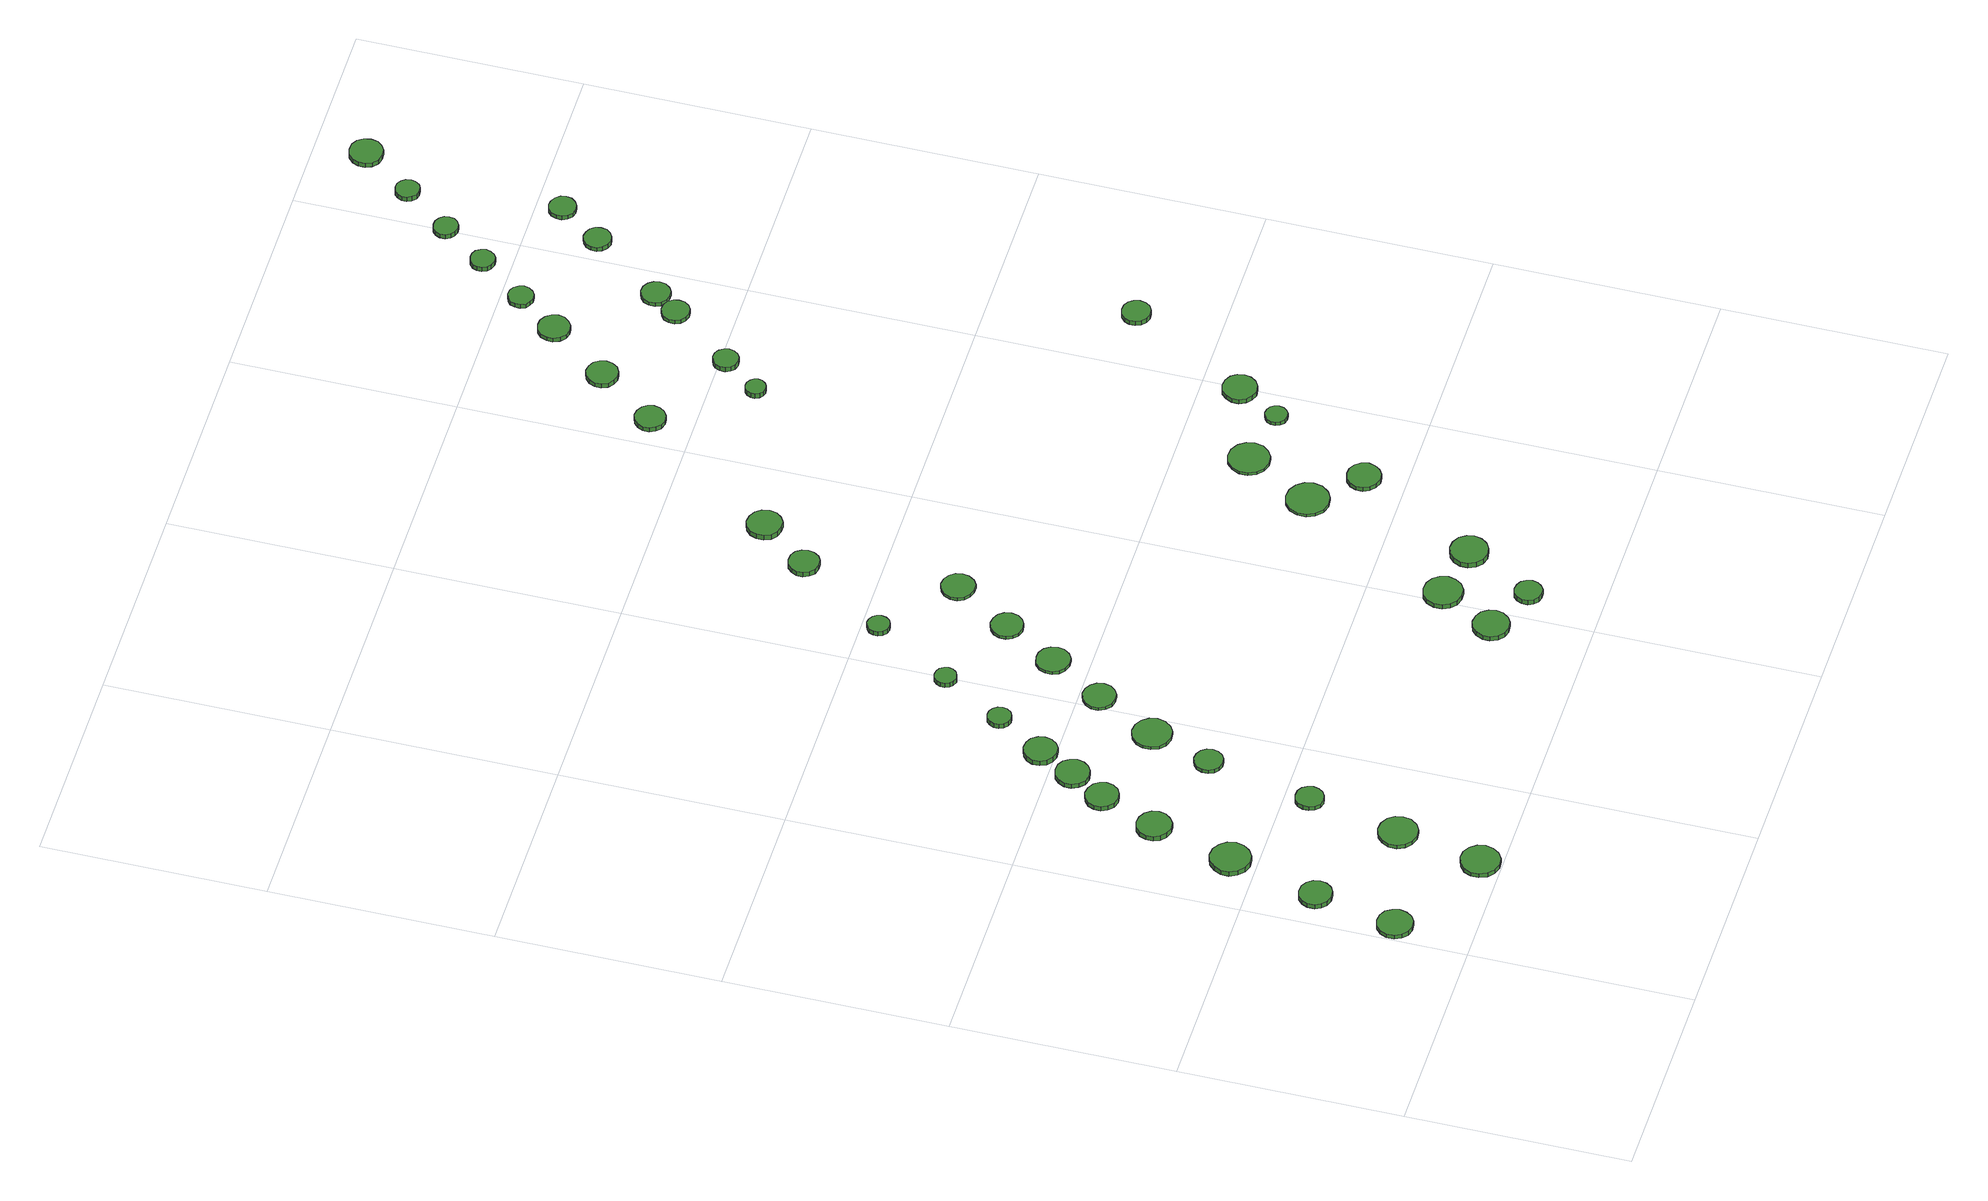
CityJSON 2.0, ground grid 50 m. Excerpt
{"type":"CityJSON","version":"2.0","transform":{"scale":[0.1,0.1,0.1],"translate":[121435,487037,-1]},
"CityObjects":{
"tree1":{"type":"SolitaryVegetationObject","attributes":{"function":"something"},"geometry":[{"type":"MultiSurface","lod":"1","boundaries":[[[0,1,2,3,4,5,6,7,8,9,10,11,12,13,14]],[[15,16,17,18,19,20,21,22,23,24,25,26,27,28,29]],[[0,29,28,1]],[[1,28,27,2]],[[2,27,26,3]],[[3,26,25,4]],[[4,25,24,5]],[[5,24,23,6]],[[6,23,22,7]],[[7,22,21,8]],[[8,21,20,9]],[[9,20,19,10]],[[10,19,18,11]],[[11,18,17,12]],[[12,17,16,13]],[[13,16,15,14]],[[14,15,29,0]]]}]},
"tree2":{"type":"SolitaryVegetationObject","attributes":{"function":"something"},"geometry":[{"type":"MultiSurface","lod":"1","boundaries":[[[30,31,32,33,34,35,36,37,38,39,40,41,42,43,44]],[[45,46,47,48,49,50,51,52,53,54,55,56,57,58,59]],[[30,59,58,31]],[[31,58,57,32]],[[32,57,56,33]],[[33,56,55,34]],[[34,55,54,35]],[[35,54,53,36]],[[36,53,52,37]],[[37,52,51,38]],[[38,51,50,39]],[[39,50,49,40]],[[40,49,48,41]],[[41,48,47,42]],[[42,47,46,43]],[[43,46,45,44]],[[44,45,59,30]]]}]},
"tree3":{"type":"SolitaryVegetationObject","attributes":{"function":"something"},"geometry":[{"type":"MultiSurface","lod":"1","boundaries":[[[60,61,62,63,64,65,66,67,68,69,70,71,72,73,74]],[[75,76,77,78,79,80,81,82,83,84,85,86,87,88,89]],[[60,89,88,61]],[[61,88,87,62]],[[62,87,86,63]],[[63,86,85,64]],[[64,85,84,65]],[[65,84,83,66]],[[66,83,82,67]],[[67,82,81,68]],[[68,81,80,69]],[[69,80,79,70]],[[70,79,78,71]],[[71,78,77,72]],[[72,77,76,73]],[[73,76,75,74]],[[74,75,89,60]]]}]},
"tree4":{"type":"SolitaryVegetationObject","attributes":{"function":"something"},"geometry":[{"type":"MultiSurface","lod":"1","boundaries":[[[90,91,92,93,94,95,96,97,98,99,100,101,102,103,104]],[[105,106,107,108,109,110,111,112,113,114,115,116,117,118,119]],[[90,119,118,91]],[[91,118,117,92]],[[92,117,116,93]],[[93,116,115,94]],[[94,115,114,95]],[[95,114,113,96]],[[96,113,112,97]],[[97,112,111,98]],[[98,111,110,99]],[[99,110,109,100]],[[100,109,108,101]],[[101,108,107,102]],[[102,107,106,103]],[[103,106,105,104]],[[104,105,119,90]]]}]},
"tree5":{"type":"SolitaryVegetationObject","attributes":{"function":"something"},"geometry":[{"type":"MultiSurface","lod":"1","boundaries":[[[120,121,122,123,124,125,126,127,128,129,130,131,132,133,134]],[[135,136,137,138,139,140,141,142,143,144,145,146,147,148,149]],[[120,149,148,121]],[[121,148,147,122]],[[122,147,146,123]],[[123,146,145,124]],[[124,145,144,125]],[[125,144,143,126]],[[126,143,142,127]],[[127,142,141,128]],[[128,141,140,129]],[[129,140,139,130]],[[130,139,138,131]],[[131,138,137,132]],[[132,137,136,133]],[[133,136,135,134]],[[134,135,149,120]]]}]},
"tree6":{"type":"SolitaryVegetationObject","attributes":{"function":"something"},"geometry":[{"type":"MultiSurface","lod":"1","boundaries":[[[150,151,152,153,154,155,156,157,158,159,160,161,162,163,164]],[[165,166,167,168,169,170,171,172,173,174,175,176,177,178,179]],[[150,179,178,151]],[[151,178,177,152]],[[152,177,176,153]],[[153,176,175,154]],[[154,175,174,155]],[[155,174,173,156]],[[156,173,172,157]],[[157,172,171,158]],[[158,171,170,159]],[[159,170,169,160]],[[160,169,168,161]],[[161,168,167,162]],[[162,167,166,163]],[[163,166,165,164]],[[164,165,179,150]]]}]},
"tree7":{"type":"SolitaryVegetationObject","attributes":{"function":"something"},"geometry":[{"type":"MultiSurface","lod":"1","boundaries":[[[180,181,182,183,184,185,186,187,188,189,190,191,192,193,194]],[[195,196,197,198,199,200,201,202,203,204,205,206,207,208,209]],[[180,209,208,181]],[[181,208,207,182]],[[182,207,206,183]],[[183,206,205,184]],[[184,205,204,185]],[[185,204,203,186]],[[186,203,202,187]],[[187,202,201,188]],[[188,201,200,189]],[[189,200,199,190]],[[190,199,198,191]],[[191,198,197,192]],[[192,197,196,193]],[[193,196,195,194]],[[194,195,209,180]]]}]},
"tree8":{"type":"SolitaryVegetationObject","attributes":{"function":"something"},"geometry":[{"type":"MultiSurface","lod":"1","boundaries":[[[210,211,212,213,214,215,216,217,218,219,220,221,222,223,224]],[[225,226,227,228,229,230,231,232,233,234,235,236,237,238,239]],[[210,239,238,211]],[[211,238,237,212]],[[212,237,236,213]],[[213,236,235,214]],[[214,235,234,215]],[[215,234,233,216]],[[216,233,232,217]],[[217,232,231,218]],[[218,231,230,219]],[[219,230,229,220]],[[220,229,228,221]],[[221,228,227,222]],[[222,227,226,223]],[[223,226,225,224]],[[224,225,239,210]]]}]},
"tree9":{"type":"SolitaryVegetationObject","attributes":{"function":"something"},"geometry":[{"type":"MultiSurface","lod":"1","boundaries":[[[240,241,242,243,244,245,246,247,248,249,250,251,252,253,254]],[[255,256,257,258,259,260,261,262,263,264,265,266,267,268,269]],[[240,269,268,241]],[[241,268,267,242]],[[242,267,266,243]],[[243,266,265,244]],[[244,265,264,245]],[[245,264,263,246]],[[246,263,262,247]],[[247,262,261,248]],[[248,261,260,249]],[[249,260,259,250]],[[250,259,258,251]],[[251,258,257,252]],[[252,257,256,253]],[[253,256,255,254]],[[254,255,269,240]]]}]},
"tree10":{"type":"SolitaryVegetationObject","attributes":{"function":"something"},"geometry":[{"type":"MultiSurface","lod":"1","boundaries":[[[270,271,272,273,274,275,276,277,278,279,280,281,282,283,284]],[[285,286,287,288,289,290,291,292,293,294,295,296,297,298,299]],[[270,299,298,271]],[[271,298,297,272]],[[272,297,296,273]],[[273,296,295,274]],[[274,295,294,275]],[[275,294,293,276]],[[276,293,292,277]],[[277,292,291,278]],[[278,291,290,279]],[[279,290,289,280]],[[280,289,288,281]],[[281,288,287,282]],[[282,287,286,283]],[[283,286,285,284]],[[284,285,299,270]]]}]},
"tree11":{"type":"SolitaryVegetationObject","attributes":{"function":"something"},"geometry":[{"type":"MultiSurface","lod":"1","boundaries":[[[300,301,302,303,304,305,306,307,308,309,310,311,312,313,314]],[[315,316,317,318,319,320,321,322,323,324,325,326,327,328,329]],[[300,329,328,301]],[[301,328,327,302]],[[302,327,326,303]],[[303,326,325,304]],[[304,325,324,305]],[[305,324,323,306]],[[306,323,322,307]],[[307,322,321,308]],[[308,321,320,309]],[[309,320,319,310]],[[310,319,318,311]],[[311,318,317,312]],[[312,317,316,313]],[[313,316,315,314]],[[314,315,329,300]]]}]},
"tree12":{"type":"SolitaryVegetationObject","attributes":{"function":"something"},"geometry":[{"type":"MultiSurface","lod":"1","boundaries":[[[330,331,332,333,334,335,336,337,338,339,340,341,342,343,344]],[[345,346,347,348,349,350,351,352,353,354,355,356,357,358,359]],[[330,359,358,331]],[[331,358,357,332]],[[332,357,356,333]],[[333,356,355,334]],[[334,355,354,335]],[[335,354,353,336]],[[336,353,352,337]],[[337,352,351,338]],[[338,351,350,339]],[[339,350,349,340]],[[340,349,348,341]],[[341,348,347,342]],[[342,347,346,343]],[[343,346,345,344]],[[344,345,359,330]]]}]},
"tree13":{"type":"SolitaryVegetationObject","attributes":{"function":"something"},"geometry":[{"type":"MultiSurface","lod":"1","boundaries":[[[360,361,362,363,364,365,366,367,368,369,370,371,372,373,374]],[[375,376,377,378,379,380,381,382,383,384,385,386,387,388,389]],[[360,389,388,361]],[[361,388,387,362]],[[362,387,386,363]],[[363,386,385,364]],[[364,385,384,365]],[[365,384,383,366]],[[366,383,382,367]],[[367,382,381,368]],[[368,381,380,369]],[[369,380,379,370]],[[370,379,378,371]],[[371,378,377,372]],[[372,377,376,373]],[[373,376,375,374]],[[374,375,389,360]]]}]},
"tree14":{"type":"SolitaryVegetationObject","attributes":{"function":"something"},"geometry":[{"type":"MultiSurface","lod":"1","boundaries":[[[390,391,392,393,394,395,396,397,398,399,400,401,402,403,404]],[[405,406,407,408,409,410,411,412,413,414,415,416,417,418,419]],[[390,419,418,391]],[[391,418,417,392]],[[392,417,416,393]],[[393,416,415,394]],[[394,415,414,395]],[[395,414,413,396]],[[396,413,412,397]],[[397,412,411,398]],[[398,411,410,399]],[[399,410,409,400]],[[400,409,408,401]],[[401,408,407,402]],[[402,407,406,403]],[[403,406,405,404]],[[404,405,419,390]]]}]},
"tree15":{"type":"SolitaryVegetationObject","attributes":{"function":"something"},"geometry":[{"type":"MultiSurface","lod":"1","boundaries":[[[420,421,422,423,424,425,426,427,428,429,430,431,432,433,434]],[[435,436,437,438,439,440,441,442,443,444,445,446,447,448,449]],[[420,449,448,421]],[[421,448,447,422]],[[422,447,446,423]],[[423,446,445,424]],[[424,445,444,425]],[[425,444,443,426]],[[426,443,442,427]],[[427,442,441,428]],[[428,441,440,429]],[[429,440,439,430]],[[430,439,438,431]],[[431,438,437,432]],[[432,437,436,433]],[[433,436,435,434]],[[434,435,449,420]]]}]},
"tree16":{"type":"SolitaryVegetationObject","attributes":{"function":"something"},"geometry":[{"type":"MultiSurface","lod":"1","boundaries":[[[450,451,452,453,454,455,456,457,458,459,460,461,462,463,464]],[[465,466,467,468,469,470,471,472,473,474,475,476,477,478,479]],[[450,479,478,451]],[[451,478,477,452]],[[452,477,476,453]],[[453,476,475,454]],[[454,475,474,455]],[[455,474,473,456]],[[456,473,472,457]],[[457,472,471,458]],[[458,471,470,459]],[[459,470,469,460]],[[460,469,468,461]],[[461,468,467,462]],[[462,467,466,463]],[[463,466,465,464]],[[464,465,479,450]]]}]},
"tree17":{"type":"SolitaryVegetationObject","attributes":{"function":"something"},"geometry":[{"type":"MultiSurface","lod":"1","boundaries":[[[480,481,482,483,484,485,486,487,488,489,490,491,492,493,494]],[[495,496,497,498,499,500,501,502,503,504,505,506,507,508,509]],[[480,509,508,481]],[[481,508,507,482]],[[482,507,506,483]],[[483,506,505,484]],[[484,505,504,485]],[[485,504,503,486]],[[486,503,502,487]],[[487,502,501,488]],[[488,501,500,489]],[[489,500,499,490]],[[490,499,498,491]],[[491,498,497,492]],[[492,497,496,493]],[[493,496,495,494]],[[494,495,509,480]]]}]},
"tree18":{"type":"SolitaryVegetationObject","attributes":{"function":"something"},"geometry":[{"type":"MultiSurface","lod":"1","boundaries":[[[510,511,512,513,514,515,516,517,518,519,520,521,522,523,524]],[[525,526,527,528,529,530,531,532,533,534,535,536,537,538,539]],[[510,539,538,511]],[[511,538,537,512]],[[512,537,536,513]],[[513,536,535,514]],[[514,535,534,515]],[[515,534,533,516]],[[516,533,532,517]],[[517,532,531,518]],[[518,531,530,519]],[[519,530,529,520]],[[520,529,528,521]],[[521,528,527,522]],[[522,527,526,523]],[[523,526,525,524]],[[524,525,539,510]]]}]},
"tree19":{"type":"SolitaryVegetationObject","attributes":{"function":"something"},"geometry":[{"type":"MultiSurface","lod":"1","boundaries":[[[540,541,542,543,544,545,546,547,548,549,550,551,552,553,554]],[[555,556,557,558,559,560,561,562,563,564,565,566,567,568,569]],[[540,569,568,541]],[[541,568,567,542]],[[542,567,566,543]],[[543,566,565,544]],[[544,565,564,545]],[[545,564,563,546]],[[546,563,562,547]],[[547,562,561,548]],[[548,561,560,549]],[[549,560,559,550]],[[550,559,558,551]],[[551,558,557,552]],[[552,557,556,553]],[[553,556,555,554]],[[554,555,569,540]]]}]},
"tree20":{"type":"SolitaryVegetationObject","attributes":{"function":"something"},"geometry":[{"type":"MultiSurface","lod":"1","boundaries":[[[570,571,572,573,574,575,576,577,578,579,580,581,582,583,584]],[[585,586,587,588,589,590,591,592,593,594,595,596,597,598,599]],[[570,599,598,571]],[[571,598,597,572]],[[572,597,596,573]],[[573,596,595,574]],[[574,595,594,575]],[[575,594,593,576]],[[576,593,592,577]],[[577,592,591,578]],[[578,591,590,579]],[[579,590,589,580]],[[580,589,588,581]],[[581,588,587,582]],[[582,587,586,583]],[[583,586,585,584]],[[584,585,599,570]]]}]},
"tree21":{"type":"SolitaryVegetationObject","attributes":{"function":"something"},"geometry":[{"type":"MultiSurface","lod":"1","boundaries":[[[600,601,602,603,604,605,606,607,608,609,610,611,612,613,614]],[[615,616,617,618,619,620,621,622,623,624,625,626,627,628,629]],[[600,629,628,601]],[[601,628,627,602]],[[602,627,626,603]],[[603,626,625,604]],[[604,625,624,605]],[[605,624,623,606]],[[606,623,622,607]],[[607,622,621,608]],[[608,621,620,609]],[[609,620,619,610]],[[610,619,618,611]],[[611,618,617,612]],[[612,617,616,613]],[[613,616,615,614]],[[614,615,629,600]]]}]},
"tree22":{"type":"SolitaryVegetationObject","attributes":{"function":"something"},"geometry":[{"type":"MultiSurface","lod":"1","boundaries":[[[630,631,632,633,634,635,636,637,638,639,640,641,642,643,644]],[[645,646,647,648,649,650,651,652,653,654,655,656,657,658,659]],[[630,659,658,631]],[[631,658,657,632]],[[632,657,656,633]],[[633,656,655,634]],[[634,655,654,635]],[[635,654,653,636]],[[636,653,652,637]],[[637,652,651,638]],[[638,651,650,639]],[[639,650,649,640]],[[640,649,648,641]],[[641,648,647,642]],[[642,647,646,643]],[[643,646,645,644]],[[644,645,659,630]]]}]},
"tree23":{"type":"SolitaryVegetationObject","attributes":{"function":"something"},"geometry":[{"type":"MultiSurface","lod":"1","boundaries":[[[660,661,662,663,664,665,666,667,668,669,670,671,672,673,674]],[[675,676,677,678,679,680,681,682,683,684,685,686,687,688,689]],[[660,689,688,661]],[[661,688,687,662]],[[662,687,686,663]],[[663,686,685,664]],[[664,685,684,665]],[[665,684,683,666]],[[666,683,682,667]],[[667,682,681,668]],[[668,681,680,669]],[[669,680,679,670]],[[670,679,678,671]],[[671,678,677,672]],[[672,677,676,673]],[[673,676,675,674]],[[674,675,689,660]]]}]},
"tree24":{"type":"SolitaryVegetationObject","attributes":{"function":"something"},"geometry":[{"type":"MultiSurface","lod":"1","boundaries":[[[690,691,692,693,694,695,696,697,698,699,700,701,702,703,704]],[[705,706,707,708,709,710,711,712,713,714,715,716,717,718,719]],[[690,719,718,691]],[[691,718,717,692]],[[692,717,716,693]],[[693,716,715,694]],[[694,715,714,695]],[[695,714,713,696]],[[696,713,712,697]],[[697,712,711,698]],[[698,711,710,699]],[[699,710,709,700]],[[700,709,708,701]],[[701,708,707,702]],[[702,707,706,703]],[[703,706,705,704]],[[704,705,719,690]]]}]},
"tree25":{"type":"SolitaryVegetationObject","attributes":{"function":"something"},"geometry":[{"type":"MultiSurface","lod":"1","boundaries":[[[720,721,722,723,724,725,726,727,728,729,730,731,732,733,734]],[[735,736,737,738,739,740,741,742,743,744,745,746,747,748,749]],[[720,749,748,721]],[[721,748,747,722]],[[722,747,746,723]],[[723,746,745,724]],[[724,745,744,725]],[[725,744,743,726]],[[726,743,742,727]],[[727,742,741,728]],[[728,741,740,729]],[[729,740,739,730]],[[730,739,738,731]],[[731,738,737,732]],[[732,737,736,733]],[[733,736,735,734]],[[734,735,749,720]]]}]},
"tree26":{"type":"SolitaryVegetationObject","attributes":{"function":"something"},"geometry":[{"type":"MultiSurface","lod":"1","boundaries":[[[750,751,752,753,754,755,756,757,758,759,760,761,762,763,764]],[[765,766,767,768,769,770,771,772,773,774,775,776,777,778,779]],[[750,779,778,751]],[[751,778,777,752]],[[752,777,776,753]],[[753,776,775,754]],[[754,775,774,755]],[[755,774,773,756]],[[756,773,772,757]],[[757,772,771,758]],[[758,771,770,759]],[[759,770,769,760]],[[760,769,768,761]],[[761,768,767,762]],[[762,767,766,763]],[[763,766,765,764]],[[764,765,779,750]]]}]},
"tree27":{"type":"SolitaryVegetationObject","attributes":{"function":"something"},"geometry":[{"type":"MultiSurface","lod":"1","boundaries":[[[780,781,782,783,784,785,786,787,788,789,790,791,792,793,794]],[[795,796,797,798,799,800,801,802,803,804,805,806,807,808,809]],[[780,809,808,781]],[[781,808,807,782]],[[782,807,806,783]],[[783,806,805,784]],[[784,805,804,785]],[[785,804,803,786]],[[786,803,802,787]],[[787,802,801,788]],[[788,801,800,789]],[[789,800,799,790]],[[790,799,798,791]],[[791,798,797,792]],[[792,797,796,793]],[[793,796,795,794]],[[794,795,809,780]]]}]},
"tree28":{"type":"SolitaryVegetationObject","attributes":{"function":"something"},"geometry":[{"type":"MultiSurface","lod":"1","boundaries":[[[810,811,812,813,814,815,816,817,818,819,820,821,822,823,824]],[[825,826,827,828,829,830,831,832,833,834,835,836,837,838,839]],[[810,839,838,811]],[[811,838,837,812]],[[812,837,836,813]],[[813,836,835,814]],[[814,835,834,815]],[[815,834,833,816]],[[816,833,832,817]],[[817,832,831,818]],[[818,831,830,819]],[[819,830,829,820]],[[820,829,828,821]],[[821,828,827,822]],[[822,827,826,823]],[[823,826,825,824]],[[824,825,839,810]]]}]},
"tree29":{"type":"SolitaryVegetationObject","attributes":{"function":"something"},"geometry":[{"type":"MultiSurface","lod":"1","boundaries":[[[840,841,842,843,844,845,846,847,848,849,850,851,852,853,854]],[[855,856,857,858,859,860,861,862,863,864,865,866,867,868,869]],[[840,869,868,841]],[[841,868,867,842]],[[842,867,866,843]],[[843,866,865,844]],[[844,865,864,845]],[[845,864,863,846]],[[846,863,862,847]],[[847,862,861,848]],[[848,861,860,849]],[[849,860,859,850]],[[850,859,858,851]],[[851,858,857,852]],[[852,857,856,853]],[[853,856,855,854]],[[854,855,869,840]]]}]},
"tree30":{"type":"SolitaryVegetationObject","attributes":{"function":"something"},"geometry":[{"type":"MultiSurface","lod":"1","boundaries":[[[870,871,872,873,874,875,876,877,878,879,880,881,882,883,884]],[[885,886,887,888,889,890,891,892,893,894,895,896,897,898,899]],[[870,899,898,871]],[[871,898,897,872]],[[872,897,896,873]],[[873,896,895,874]],[[874,895,894,875]],[[875,894,893,876]],[[876,893,892,877]],[[877,892,891,878]],[[878,891,890,879]],[[879,890,889,880]],[[880,889,888,881]],[[881,888,887,882]],[[882,887,886,883]],[[883,886,885,884]],[[884,885,899,870]]]}]},
"tree31":{"type":"SolitaryVegetationObject","attributes":{"function":"something"},"geometry":[{"type":"MultiSurface","lod":"1","boundaries":[[[900,901,902,903,904,905,906,907,908,909,910,911,912,913,914]],[[915,916,917,918,919,920,921,922,923,924,925,926,927,928,929]],[[900,929,928,901]],[[901,928,927,902]],[[902,927,926,903]],[[903,926,925,904]],[[904,925,924,905]],[[905,924,923,906]],[[906,923,922,907]],[[907,922,921,908]],[[908,921,920,909]],[[909,920,919,910]],[[910,919,918,911]],[[911,918,917,912]],[[912,917,916,913]],[[913,916,915,914]],[[914,915,929,900]]]}]},
"tree32":{"type":"SolitaryVegetationObject","attributes":{"function":"something"},"geometry":[{"type":"MultiSurface","lod":"1","boundaries":[[[930,931,932,933,934,935,936,937,938,939,940,941,942,943,944]],[[945,946,947,948,949,950,951,952,953,954,955,956,957,958,959]],[[930,959,958,931]],[[931,958,957,932]],[[932,957,956,933]],[[933,956,955,934]],[[934,955,954,935]],[[935,954,953,936]],[[936,953,952,937]],[[937,952,951,938]],[[938,951,950,939]],[[939,950,949,940]],[[940,949,948,941]],[[941,948,947,942]],[[942,947,946,943]],[[943,946,945,944]],[[944,945,959,930]]]}]},
"tree33":{"type":"SolitaryVegetationObject","attributes":{"function":"something"},"geometry":[{"type":"MultiSurface","lod":"1","boundaries":[[[960,961,962,963,964,965,966,967,968,969,970,971,972,973,974]],[[975,976,977,978,979,980,981,982,983,984,985,986,987,988,989]],[[960,989,988,961]],[[961,988,987,962]],[[962,987,986,963]],[[963,986,985,964]],[[964,985,984,965]],[[965,984,983,966]],[[966,983,982,967]],[[967,982,981,968]],[[968,981,980,969]],[[969,980,979,970]],[[970,979,978,971]],[[971,978,977,972]],[[972,977,976,973]],[[973,976,975,974]],[[974,975,989,960]]]}]},
"tree34":{"type":"SolitaryVegetationObject","attributes":{"function":"something"},"geometry":[{"type":"MultiSurface","lod":"1","boundaries":[[[990,991,992,993,994,995,996,997,998,999,1000,1001,1002,1003,1004]],[[1005,1006,1007,1008,1009,1010,1011,1012,1013,1014,1015,1016,1017,1018,1019]],[[990,1019,1018,991]],[[991,1018,1017,992]],[[992,1017,1016,993]],[[993,1016,1015,994]],[[994,1015,1014,995]],[[995,1014,1013,996]],[[996,1013,1012,997]],[[997,1012,1011,998]],[[998,1011,1010,999]],[[999,1010,1009,1000]],[[1000,1009,1008,1001]],[[1001,1008,1007,1002]],[[1002,1007,1006,1003]],[[1003,1006,1005,1004]],[[1004,1005,1019,990]]]}]},
"tree35":{"type":"SolitaryVegetationObject","attributes":{"function":"something"},"geometry":[{"type":"MultiSurface","lod":"1","boundaries":[[[1020,1021,1022,1023,1024,1025,1026,1027,1028,1029,1030,1031,1032,1033,1034]],[[1035,1036,1037,1038,1039,1040,1041,1042,1043,1044,1045,1046,1047,1048,1049]],[[1020,1049,1048,1021]],[[1021,1048,1047,1022]],[[1022,1047,1046,1023]],[[1023,1046,1045,1024]],[[1024,1045,1044,1025]],[[1025,1044,1043,1026]],[[1026,1043,1042,1027]],[[1027,1042,1041,1028]],[[1028,1041,1040,1029]],[[1029,1040,1039,1030]],[[1030,1039,1038,1031]],[[1031,1038,1037,1032]],[[1032,1037,1036,1033]],[[1033,1036,1035,1034]],[[1034,1035,1049,1020]]]}]},
"tree36":{"type":"SolitaryVegetationObject","attributes":{"function":"something"},"geometry":[{"type":"MultiSurface","lod":"1","boundaries":[[[1050,1051,1052,1053,1054,1055,1056,1057,1058,1059,1060,1061,1062,1063,1064]],[[1065,1066,1067,1068,1069,1070,1071,1072,1073,1074,1075,1076,1077,1078,1079]],[[1050,1079,1078,1051]],[[1051,1078,1077,1052]],[[1052,1077,1076,1053]],[[1053,1076,1075,1054]],[[1054,1075,1074,1055]],[[1055,1074,1073,1056]],[[1056,1073,1072,1057]],[[1057,1072,1071,1058]],[[1058,1071,1070,1059]],[[1059,1070,1069,1060]],[[1060,1069,1068,1061]],[[1061,1068,1067,1062]],[[1062,1067,1066,1063]],[[1063,1066,1065,1064]],[[1064,1065,1079,1050]]]}]},
"tree37":{"type":"SolitaryVegetationObject","attributes":{"function":"something"},"geometry":[{"type":"MultiSurface","lod":"1","boundaries":[[[1080,1081,1082,1083,1084,1085,1086,1087,1088,1089,1090,1091,1092,1093,1094]],[[1095,1096,1097,1098,1099,1100,1101,1102,1103,1104,1105,1106,1107,1108,1109]],[[1080,1109,1108,1081]],[[1081,1108,1107,1082]],[[1082,1107,1106,1083]],[[1083,1106,1105,1084]],[[1084,1105,1104,1085]],[[1085,1104,1103,1086]],[[1086,1103,1102,1087]],[[1087,1102,1101,1088]],[[1088,1101,1100,1089]],[[1089,1100,1099,1090]],[[1090,1099,1098,1091]],[[1091,1098,1097,1092]],[[1092,1097,1096,1093]],[[1093,1096,1095,1094]],[[1094,1095,1109,1080]]]}]},
"tree38":{"type":"SolitaryVegetationObject","attributes":{"function":"something"},"geometry":[{"type":"MultiSurface","lod":"1","boundaries":[[[1110,1111,1112,1113,1114,1115,1116,1117,1118,1119,1120,1121,1122,1123,1124]],[[1125,1126,1127,1128,1129,1130,1131,1132,1133,1134,1135,1136,1137,1138,1139]],[[1110,1139,1138,1111]],[[1111,1138,1137,1112]],[[1112,1137,1136,1113]],[[1113,1136,1135,1114]],[[1114,1135,1134,1115]],[[1115,1134,1133,1116]],[[1116,1133,1132,1117]],[[1117,1132,1131,1118]],[[1118,1131,1130,1119]],[[1119,1130,1129,1120]],[[1120,1129,1128,1121]],[[1121,1128,1127,1122]],[[1122,1127,1126,1123]],[[1123,1126,1125,1124]],[[1124,1125,1139,1110]]]}]},
"tree39":{"type":"SolitaryVegetationObject","attributes":{"function":"something"},"geometry":[{"type":"MultiSurface","lod":"1","boundaries":[[[1140,1141,1142,1143,1144,1145,1146,1147,1148,1149,1150,1151,1152,1153,1154]],[[1155,1156,1157,1158,1159,1160,1161,1162,1163,1164,1165,1166,1167,1168,1169]],[[1140,1169,1168,1141]],[[1141,1168,1167,1142]],[[1142,1167,1166,1143]],[[1143,1166,1165,1144]],[[1144,1165,1164,1145]],[[1145,1164,1163,1146]],[[1146,1163,1162,1147]],[[1147,1162,1161,1148]],[[1148,1161,1160,1149]],[[1149,1160,1159,1150]],[[1150,1159,1158,1151]],[[1151,1158,1157,1152]],[[1152,1157,1156,1153]],[[1153,1156,1155,1154]],[[1154,1155,1169,1140]]]}]},
"tree40":{"type":"SolitaryVegetationObject","attributes":{"function":"something"},"geometry":[{"type":"MultiSurface","lod":"1","boundaries":[[[1170,1171,1172,1173,1174,1175,1176,1177,1178,1179,1180,1181,1182,1183,1184]],[[1185,1186,1187,1188,1189,1190,1191,1192,1193,1194,1195,1196,1197,1198,1199]],[[1170,1199,1198,1171]],[[1171,1198,1197,1172]],[[1172,1197,1196,1173]],[[1173,1196,1195,1174]],[[1174,1195,1194,1175]],[[1175,1194,1193,1176]],[[1176,1193,1192,1177]],[[1177,1192,1191,1178]],[[1178,1191,1190,1179]],[[1179,1190,1189,1180]],[[1180,1189,1188,1181]],[[1181,1188,1187,1182]],[[1182,1187,1186,1183]],[[1183,1186,1185,1184]],[[1184,1185,1199,1170]]]}]},
"tree41":{"type":"SolitaryVegetationObject","attributes":{"function":"something"},"geometry":[{"type":"MultiSurface","lod":"1","boundaries":[[[1200,1201,1202,1203,1204,1205,1206,1207,1208,1209,1210,1211,1212,1213,1214]],[[1215,1216,1217,1218,1219,1220,1221,1222,1223,1224,1225,1226,1227,1228,1229]],[[1200,1229,1228,1201]],[[1201,1228,1227,1202]],[[1202,1227,1226,1203]],[[1203,1226,1225,1204]],[[1204,1225,1224,1205]],[[1205,1224,1223,1206]],[[1206,1223,1222,1207]],[[1207,1222,1221,1208]],[[1208,1221,1220,1209]],[[1209,1220,1219,1210]],[[1210,1219,1218,1211]],[[1211,1218,1217,1212]],[[1212,1217,1216,1213]],[[1213,1216,1215,1214]],[[1214,1215,1229,1200]]]}]},
"tree42":{"type":"SolitaryVegetationObject","attributes":{"function":"something"},"geometry":[{"type":"MultiSurface","lod":"1","boundaries":[[[1230,1231,1232,1233,1234,1235,1236,1237,1238,1239,1240,1241,1242,1243,1244]],[[1245,1246,1247,1248,1249,1250,1251,1252,1253,1254,1255,1256,1257,1258,1259]],[[1230,1259,1258,1231]],[[1231,1258,1257,1232]],[[1232,1257,1256,1233]],[[1233,1256,1255,1234]],[[1234,1255,1254,1235]],[[1235,1254,1253,1236]],[[1236,1253,1252,1237]],[[1237,1252,1251,1238]],[[1238,1251,1250,1239]],[[1239,1250,1249,1240]],[[1240,1249,1248,1241]],[[1241,1248,1247,1242]],[[1242,1247,1246,1243]],[[1243,1246,1245,1244]],[[1244,1245,1259,1230]]]}]},
"tree43":{"type":"SolitaryVegetationObject","attributes":{"function":"something"},"geometry":[{"type":"MultiSurface","lod":"1","boundaries":[[[1260,1261,1262,1263,1264,1265,1266,1267,1268,1269,1270,1271,1272,1273,1274]],[[1275,1276,1277,1278,1279,1280,1281,1282,1283,1284,1285,1286,1287,1288,1289]],[[1260,1289,1288,1261]],[[1261,1288,1287,1262]],[[1262,1287,1286,1263]],[[1263,1286,1285,1264]],[[1264,1285,1284,1265]],[[1265,1284,1283,1266]],[[1266,1283,1282,1267]],[[1267,1282,1281,1268]],[[1268,1281,1280,1269]],[[1269,1280,1279,1270]],[[1270,1279,1278,1271]],[[1271,1278,1277,1272]],[[1272,1277,1276,1273]],[[1273,1276,1275,1274]],[[1274,1275,1289,1260]]]}]},
"tree44":{"type":"SolitaryVegetationObject","attributes":{"function":"something"},"geometry":[{"type":"MultiSurface","lod":"1","boundaries":[[[1290,1291,1292,1293,1294,1295,1296,1297,1298,1299,1300,1301,1302,1303,1304]],[[1305,1306,1307,1308,1309,1310,1311,1312,1313,1314,1315,1316,1317,1318,1319]],[[1290,1319,1318,1291]],[[1291,1318,1317,1292]],[[1292,1317,1316,1293]],[[1293,1316,1315,1294]],[[1294,1315,1314,1295]],[[1295,1314,1313,1296]],[[1296,1313,1312,1297]],[[1297,1312,1311,1298]],[[1298,1311,1310,1299]],[[1299,1310,1309,1300]],[[1300,1309,1308,1301]],[[1301,1308,1307,1302]],[[1302,1307,1306,1303]],[[1303,1306,1305,1304]],[[1304,1305,1319,1290]]]}]},
"tree45":{"type":"SolitaryVegetationObject","attributes":{"function":"something"},"geometry":[{"type":"MultiSurface","lod":"1","boundaries":[[[1320,1321,1322,1323,1324,1325,1326,1327,1328,1329,1330,1331,1332,1333,1334]],[[1335,1336,1337,1338,1339,1340,1341,1342,1343,1344,1345,1346,1347,1348,1349]],[[1320,1349,1348,1321]],[[1321,1348,1347,1322]],[[1322,1347,1346,1323]],[[1323,1346,1345,1324]],[[1324,1345,1344,1325]],[[1325,1344,1343,1326]],[[1326,1343,1342,1327]],[[1327,1342,1341,1328]],[[1328,1341,1340,1329]],[[1329,1340,1339,1330]],[[1330,1339,1338,1331]],[[1331,1338,1337,1332]],[[1332,1337,1336,1333]],[[1333,1336,1335,1334]],[[1334,1335,1349,1320]]]}]}
},
"vertices":[
[83,172,17],[79,187,17],[70,201,17],[56,209,17],[39,211,17],[24,206,17],[12,195,17],[5,180,17],[5,163,17],[12,148,17],[24,137,17],[39,132,17],[56,134,17],[70,142,17],[79,156,17],[79,156,6],[70,142,6],[56,134,6],[39,132,6],[24,137,6],[12,148,6],[5,163,6],[5,180,6],[12,195,6],[24,206,6],[39,211,6],[56,209,6],[70,201,6],[79,187,6],[83,172,6],
[119,357,18],[116,372,18],[107,384,18],[94,392,18],[78,393,18],[64,389,18],[53,378,18],[47,365,18],[47,349,18],[53,336,18],[64,326,18],[78,321,18],[94,322,18],[107,330,18],[116,342,18],[116,342,6],[107,330,6],[94,322,6],[78,321,6],[64,326,6],[53,336,6],[47,349,6],[47,365,6],[53,378,6],[64,389,6],[78,393,6],[94,392,6],[107,384,6],[116,372,6],[119,357,6],
[316,48,17],[312,65,17],[301,80,17],[286,89,17],[268,91,17],[251,85,17],[237,73,17],[230,57,17],[230,39,17],[237,22,17],[251,10,17],[268,4,17],[286,6,17],[301,15,17],[312,30,17],[312,30,6],[301,15,6],[286,6,6],[268,4,6],[251,10,6],[237,22,6],[230,39,6],[230,57,6],[237,73,6],[251,85,6],[268,91,6],[286,89,6],[301,80,6],[312,65,6],[316,48,6],
[177,558,23],[173,576,23],[162,591,23],[146,601,23],[127,603,23],[110,597,23],[96,584,23],[88,567,23],[88,549,23],[96,532,23],[110,519,23],[127,513,23],[146,515,23],[162,525,23],[173,540,23],[173,540,10],[162,525,10],[146,515,10],[127,513,10],[110,519,10],[96,532,10],[88,549,10],[88,567,10],[96,584,10],[110,597,10],[127,603,10],[146,601,10],[162,591,10],[173,576,10],[177,558,10],
[352,239,16],[349,256,16],[338,271,16],[322,280,16],[304,282,16],[287,276,16],[274,264,16],[266,248,16],[266,230,16],[274,213,16],[287,201,16],[304,195,16],[322,197,16],[338,206,16],[349,221,16],[349,221,6],[338,206,6],[322,197,6],[304,195,6],[287,201,6],[274,213,6],[266,230,6],[266,248,6],[274,264,6],[287,276,6],[304,282,6],[322,280,6],[338,271,6],[349,256,6],[352,239,6],
[223,740,22],[220,756,22],[210,769,22],[196,777,22],[180,779,22],[165,774,22],[153,763,22],[147,748,22],[147,732,22],[153,718,22],[165,707,22],[180,702,22],[196,703,22],[210,712,22],[220,725,22],[220,725,9],[210,712,9],[196,703,9],[180,702,9],[165,707,9],[153,718,9],[147,732,9],[147,748,9],[153,763,9],[165,774,9],[180,779,9],[196,777,9],[210,769,9],[220,756,9],[223,740,9],
[387,446,17],[384,459,17],[377,470,17],[366,476,17],[353,477,17],[340,473,17],[331,465,17],[326,453,17],[326,440,17],[331,428,17],[340,419,17],[353,415,17],[366,417,17],[377,423,17],[384,434,17],[384,434,6],[377,423,6],[366,417,6],[353,415,6],[340,419,6],[331,428,6],[326,440,6],[326,453,6],[331,465,6],[340,473,6],[353,477,6],[366,476,6],[377,470,6],[384,459,6],[387,446,6],
[280,871,18],[277,886,18],[268,898,18],[254,906,18],[239,908,18],[225,903,18],[213,893,18],[207,879,18],[207,864,18],[213,850,18],[225,839,18],[239,835,18],[254,836,18],[268,844,18],[277,856,18],[277,856,6],[268,844,6],[254,836,6],[239,835,6],[225,839,6],[213,850,6],[207,864,6],[207,879,6],[213,893,6],[225,903,6],[239,908,6],[254,906,6],[268,898,6],[277,886,6],[280,871,6],
[330,950,18],[326,965,18],[317,978,18],[304,986,18],[288,987,18],[273,982,18],[262,972,18],[255,958,18],[255,942,18],[262,928,18],[273,917,18],[288,912,18],[304,914,18],[317,922,18],[326,934,18],[326,934,6],[317,922,6],[304,914,6],[288,912,6],[273,917,6],[262,928,6],[255,942,6],[255,958,6],[262,972,6],[273,982,6],[288,987,6],[304,986,6],[317,978,6],[326,965,6],[330,950,6],
[438,682,16],[435,695,16],[427,706,16],[416,712,16],[403,714,16],[390,710,16],[380,701,16],[375,689,16],[375,675,16],[380,663,16],[390,654,16],[403,650,16],[416,652,16],[427,658,16],[435,669,16],[435,669,6],[427,658,6],[416,652,6],[403,650,6],[390,654,6],[380,663,6],[375,675,6],[375,689,6],[380,701,6],[390,710,6],[403,714,6],[416,712,6],[427,706,6],[435,695,6],[438,682,6],
[375,1033,19],[372,1048,19],[363,1061,19],[350,1068,19],[334,1070,19],[320,1065,19],[308,1055,19],[302,1041,19],[302,1025,19],[308,1011,19],[320,1001,19],[334,996,19],[350,997,19],[363,1005,19],[372,1018,19],[372,1018,6],[363,1005,6],[350,997,6],[334,996,6],[320,1001,6],[308,1011,6],[302,1025,6],[302,1041,6],[308,1055,6],[320,1065,6],[334,1070,6],[350,1068,6],[363,1061,6],[372,1048,6],[375,1033,6],
[497,820,14],[493,837,14],[482,852,14],[467,861,14],[449,863,14],[431,857,14],[418,845,14],[411,829,14],[411,811,14],[418,794,14],[431,782,14],[449,776,14],[467,778,14],[482,787,14],[493,802,14],[493,802,6],[482,787,6],[467,778,6],[449,776,6],[431,782,6],[418,794,6],[411,811,6],[411,829,6],[418,845,6],[431,857,6],[449,863,6],[467,861,6],[482,852,6],[493,837,6],[497,820,6],
[437,1144,18],[435,1154,18],[429,1163,18],[419,1169,18],[408,1170,18],[398,1167,18],[390,1159,18],[385,1149,18],[385,1138,18],[390,1128,18],[398,1121,18],[408,1117,18],[419,1119,18],[429,1124,18],[435,1133,18],[435,1133,6],[429,1124,6],[419,1119,6],[408,1117,6],[398,1121,6],[390,1128,6],[385,1138,6],[385,1149,6],[390,1159,6],[398,1167,6],[408,1170,6],[419,1169,6],[429,1163,6],[435,1154,6],[437,1144,6],
[567,957,14],[564,972,14],[555,984,14],[542,992,14],[527,994,14],[512,989,14],[501,979,14],[494,965,14],[494,949,14],[501,936,14],[512,925,14],[527,921,14],[542,922,14],[555,930,14],[564,942,14],[564,942,6],[555,930,6],[542,922,6],[527,921,6],[512,925,6],[501,936,6],[494,949,6],[494,965,6],[501,979,6],[512,989,6],[527,994,6],[542,992,6],[555,984,6],[564,972,6],[567,957,6],
[521,1286,18],[519,1295,18],[513,1304,18],[504,1309,18],[494,1310,18],[484,1307,18],[477,1300,18],[473,1291,18],[473,1281,18],[477,1271,18],[484,1265,18],[494,1261,18],[504,1263,18],[513,1268,18],[519,1276,18],[519,1276,6],[513,1268,6],[504,1263,6],[494,1261,6],[484,1265,6],[477,1271,6],[473,1281,6],[473,1291,6],[477,1300,6],[484,1307,6],[494,1310,6],[504,1309,6],[513,1304,6],[519,1295,6],[521,1286,6],
[645,1080,14],[642,1095,14],[633,1108,14],[619,1116,14],[604,1117,14],[589,1113,14],[577,1102,14],[571,1088,14],[571,1072,14],[577,1058,14],[589,1048,14],[604,1043,14],[619,1044,14],[633,1052,14],[642,1065,14],[642,1065,6],[633,1052,6],[619,1044,6],[604,1043,6],[589,1048,6],[577,1058,6],[571,1072,6],[571,1088,6],[577,1102,6],[589,1113,6],[604,1117,6],[619,1116,6],[633,1108,6],[642,1095,6],[645,1080,6],
[989,212,26],[985,228,26],[975,242,26],[961,250,26],[944,252,26],[928,247,26],[916,236,26],[909,220,26],[909,204,26],[916,188,26],[928,177,26],[944,172,26],[961,174,26],[975,182,26],[985,196,26],[985,196,14],[975,182,14],[961,174,14],[944,172,14],[928,177,14],[916,188,14],[909,204,14],[909,220,14],[916,236,14],[928,247,14],[944,252,14],[961,250,14],[975,242,14],[985,228,14],[989,212,14],
[717,1202,14],[714,1217,14],[705,1229,14],[692,1236,14],[677,1238,14],[663,1233,14],[652,1223,14],[646,1209,14],[646,1195,14],[652,1181,14],[663,1171,14],[677,1166,14],[692,1168,14],[705,1175,14],[714,1187,14],[714,1187,6],[705,1175,6],[692,1168,6],[677,1166,6],[663,1171,6],[652,1181,6],[646,1195,6],[646,1209,6],[652,1223,6],[663,1233,6],[677,1238,6],[692,1236,6],[705,1229,6],[714,1217,6],[717,1202,6],
[632,1464,18],[630,1474,18],[624,1482,18],[615,1488,18],[605,1489,18],[595,1486,18],[587,1479,18],[583,1469,18],[583,1459,18],[587,1449,18],[595,1442,18],[605,1439,18],[615,1440,18],[624,1445,18],[630,1454,18],[630,1454,6],[624,1445,6],[615,1440,6],[605,1439,6],[595,1442,6],[587,1449,6],[583,1459,6],[583,1469,6],[587,1479,6],[595,1486,6],[605,1489,6],[615,1488,6],[624,1482,6],[630,1474,6],[632,1464,6],
[1095,162,26],[1092,175,26],[1085,185,26],[1074,191,26],[1061,193,26],[1049,189,26],[1040,180,26],[1035,169,26],[1035,156,26],[1040,144,26],[1049,136,26],[1061,132,26],[1074,133,26],[1085,140,26],[1092,150,26],[1092,150,13],[1085,140,13],[1074,133,13],[1061,132,13],[1049,136,13],[1040,144,13],[1035,156,13],[1035,169,13],[1040,180,13],[1049,189,13],[1061,193,13],[1074,191,13],[1085,185,13],[1092,175,13],[1095,162,13],
[1065,338,19],[1061,356,19],[1051,370,19],[1035,379,19],[1017,381,19],[1000,376,19],[987,364,19],[980,347,19],[980,329,19],[987,313,19],[1000,301,19],[1017,296,19],[1035,297,19],[1051,306,19],[1061,321,19],[1061,321,7],[1051,306,7],[1035,297,7],[1017,296,7],[1000,301,7],[987,313,7],[980,329,7],[980,347,7],[987,364,7],[1000,376,7],[1017,381,7],[1035,379,7],[1051,370,7],[1061,356,7],[1065,338,7],
[802,1333,14],[799,1348,14],[790,1360,14],[777,1368,14],[761,1370,14],[747,1365,14],[735,1355,14],[729,1340,14],[729,1325,14],[735,1311,14],[747,1301,14],[761,1296,14],[777,1297,14],[790,1305,14],[799,1318,14],[799,1318,6],[790,1305,6],[777,1297,6],[761,1296,6],[747,1301,6],[735,1311,6],[729,1325,6],[729,1340,6],[735,1355,6],[747,1365,6],[761,1370,6],[777,1368,6],[790,1360,6],[799,1348,6],[802,1333,6],
[776,1666,20],[773,1679,20],[765,1691,20],[753,1698,20],[739,1699,20],[725,1695,20],[715,1685,20],[709,1673,20],[709,1659,20],[715,1646,20],[725,1636,20],[739,1632,20],[753,1633,20],[765,1640,20],[773,1652,20],[773,1652,7],[765,1640,7],[753,1633,7],[739,1632,7],[725,1636,7],[715,1646,7],[709,1659,7],[709,1673,7],[715,1685,7],[725,1695,7],[739,1699,7],[753,1698,7],[765,1691,7],[773,1679,7],[776,1666,7],
[1196,318,20],[1192,334,20],[1182,349,20],[1167,357,20],[1150,359,20],[1133,354,20],[1120,342,20],[1113,326,20],[1113,309,20],[1120,293,20],[1133,281,20],[1150,276,20],[1167,278,20],[1182,287,20],[1192,301,20],[1192,301,7],[1182,287,7],[1167,278,7],[1150,276,7],[1133,281,7],[1120,293,7],[1113,309,7],[1113,326,7],[1120,342,7],[1133,354,7],[1150,359,7],[1167,357,7],[1182,349,7],[1192,334,7],[1196,318,7],
[864,1775,25],[861,1791,25],[851,1804,25],[837,1812,25],[821,1814,25],[806,1809,25],[794,1798,25],[788,1783,25],[788,1767,25],[794,1752,25],[806,1742,25],[821,1737,25],[837,1738,25],[851,1746,25],[861,1759,25],[861,1759,12],[851,1746,12],[837,1738,12],[821,1737,12],[806,1742,12],[794,1752,12],[788,1767,12],[788,1783,12],[794,1798,12],[806,1809,12],[821,1814,12],[837,1812,12],[851,1804,12],[861,1791,12],[864,1775,12],
[1263,690,13],[1259,709,13],[1247,725,13],[1230,735,13],[1210,737,13],[1191,731,13],[1176,718,13],[1168,700,13],[1168,680,13],[1176,662,13],[1191,648,13],[1210,642,13],[1230,644,13],[1247,654,13],[1259,670,13],[1259,670,6],[1247,654,6],[1230,644,6],[1210,642,6],[1191,648,6],[1176,662,6],[1168,680,6],[1168,700,6],[1176,718,6],[1191,731,6],[1210,737,6],[1230,735,6],[1247,725,6],[1259,709,6],[1263,690,6],
[1348,592,17],[1344,608,17],[1335,620,17],[1322,628,17],[1307,629,17],[1292,625,17],[1280,614,17],[1274,600,17],[1274,585,17],[1280,571,17],[1292,560,17],[1307,555,17],[1322,557,17],[1335,565,17],[1344,577,17],[1344,577,6],[1335,565,6],[1322,557,6],[1307,555,6],[1292,560,6],[1280,571,6],[1274,585,6],[1274,600,6],[1280,614,6],[1292,625,6],[1307,629,6],[1322,628,6],[1335,620,6],[1344,608,6],[1348,592,6],
[1345,842,13],[1341,860,13],[1330,876,13],[1313,886,13],[1294,888,13],[1276,882,13],[1262,869,13],[1254,851,13],[1254,832,13],[1262,815,13],[1276,802,13],[1294,796,13],[1313,798,13],[1330,808,13],[1341,823,13],[1341,823,6],[1330,808,6],[1313,798,6],[1294,796,6],[1276,802,6],[1262,815,6],[1254,832,6],[1254,851,6],[1262,869,6],[1276,882,6],[1294,888,6],[1313,886,6],[1330,876,6],[1341,860,6],[1345,842,6],
[1462,821,16],[1460,831,16],[1454,839,16],[1445,844,16],[1435,845,16],[1425,842,16],[1417,835,16],[1413,826,16],[1413,816,16],[1417,806,16],[1425,799,16],[1435,796,16],[1445,797,16],[1454,802,16],[1460,811,16],[1460,811,6],[1454,802,6],[1445,797,6],[1435,796,6],[1425,799,6],[1417,806,6],[1413,816,6],[1413,826,6],[1417,835,6],[1425,842,6],[1435,845,6],[1445,844,6],[1454,839,6],[1460,831,6],[1462,821,6],
[1103,2095,21],[1100,2109,21],[1092,2120,21],[1080,2127,21],[1066,2129,21],[1052,2124,21],[1042,2115,21],[1036,2102,21],[1036,2088,21],[1042,2075,21],[1052,2066,21],[1066,2061,21],[1080,2063,21],[1092,2070,21],[1100,2081,21],[1100,2081,9],[1092,2070,9],[1080,2063,9],[1066,2061,9],[1052,2066,9],[1042,2075,9],[1036,2088,9],[1036,2102,9],[1042,2115,9],[1052,2124,9],[1066,2129,9],[1080,2127,9],[1092,2120,9],[1100,2109,9],[1103,2095,9],
[1530,916,18],[1527,932,18],[1518,944,18],[1504,952,18],[1488,954,18],[1473,949,18],[1462,938,18],[1455,924,18],[1455,908,18],[1462,894,18],[1473,883,18],[1488,878,18],[1504,880,18],[1518,888,18],[1527,901,18],[1527,901,6],[1518,888,6],[1504,880,6],[1488,878,6],[1473,883,6],[1462,894,6],[1455,908,6],[1455,924,6],[1462,938,6],[1473,949,6],[1488,954,6],[1504,952,6],[1518,944,6],[1527,932,6],[1530,916,6],
[1235,1903,25],[1233,1912,25],[1227,1919,25],[1219,1924,25],[1210,1925,25],[1201,1922,25],[1194,1916,25],[1190,1907,25],[1190,1898,25],[1194,1889,25],[1201,1883,25],[1210,1880,25],[1219,1881,25],[1227,1886,25],[1233,1894,25],[1233,1894,12],[1227,1886,12],[1219,1881,12],[1210,1880,12],[1201,1883,12],[1194,1889,12],[1190,1898,12],[1190,1907,12],[1194,1916,12],[1201,1922,12],[1210,1925,12],[1219,1924,12],[1227,1919,12],[1233,1912,12],[1235,1903,12],
[1207,2229,18],[1204,2243,18],[1196,2255,18],[1183,2262,18],[1169,2264,18],[1155,2259,18],[1144,2250,18],[1138,2236,18],[1138,2222,18],[1144,2208,18],[1155,2199,18],[1169,2194,18],[1183,2196,18],[1196,2203,18],[1204,2215,18],[1204,2215,6],[1196,2203,6],[1183,2196,6],[1169,2194,6],[1155,2199,6],[1144,2208,6],[1138,2222,6],[1138,2236,6],[1144,2250,6],[1155,2259,6],[1169,2264,6],[1183,2262,6],[1196,2255,6],[1204,2243,6],[1207,2229,6],
[1311,1988,19],[1308,1999,19],[1301,2009,19],[1291,2015,19],[1279,2016,19],[1268,2012,19],[1260,2005,19],[1255,1994,19],[1255,1982,19],[1260,1971,19],[1268,1963,19],[1279,1960,19],[1291,1961,19],[1301,1967,19],[1308,1976,19],[1308,1976,6],[1301,1967,6],[1291,1961,6],[1279,1960,6],[1268,1963,6],[1260,1971,6],[1255,1982,6],[1255,1994,6],[1260,2005,6],[1268,2012,6],[1279,2016,6],[1291,2015,6],[1301,2009,6],[1308,1999,6],[1311,1988,6],
[1313,2364,17],[1310,2378,17],[1301,2390,17],[1288,2398,17],[1274,2399,17],[1260,2395,17],[1249,2385,17],[1243,2371,17],[1243,2357,17],[1249,2343,17],[1260,2333,17],[1274,2329,17],[1288,2330,17],[1301,2338,17],[1310,2350,17],[1310,2350,6],[1301,2338,6],[1288,2330,6],[1274,2329,6],[1260,2333,6],[1249,2343,6],[1243,2357,6],[1243,2371,6],[1249,2385,6],[1260,2395,6],[1274,2399,6],[1288,2398,6],[1301,2390,6],[1310,2378,6],[1313,2364,6],
[1678,1187,24],[1675,1200,24],[1668,1210,24],[1656,1217,24],[1643,1218,24],[1630,1214,24],[1620,1205,24],[1615,1193,24],[1615,1180,24],[1620,1168,24],[1630,1159,24],[1643,1155,24],[1656,1156,24],[1668,1163,24],[1675,1173,24],[1675,1173,12],[1668,1163,12],[1656,1156,12],[1643,1155,12],[1630,1159,12],[1620,1168,12],[1615,1180,12],[1615,1193,12],[1620,1205,12],[1630,1214,12],[1643,1218,12],[1656,1217,12],[1668,1210,12],[1675,1200,12],[1678,1187,12],
[1425,2130,16],[1423,2142,16],[1415,2153,16],[1404,2159,16],[1391,2160,16],[1379,2156,16],[1369,2148,16],[1364,2136,16],[1364,2123,16],[1369,2111,16],[1379,2103,16],[1391,2099,16],[1404,2100,16],[1415,2106,16],[1423,2117,16],[1423,2117,6],[1415,2106,6],[1404,2100,6],[1391,2099,6],[1379,2103,6],[1369,2111,6],[1364,2123,6],[1364,2136,6],[1369,2148,6],[1379,2156,6],[1391,2160,6],[1404,2159,6],[1415,2153,6],[1423,2142,6],[1425,2130,6],
[1377,2457,17],[1374,2468,17],[1367,2478,17],[1357,2484,17],[1345,2485,17],[1334,2481,17],[1325,2474,17],[1321,2463,17],[1321,2451,17],[1325,2440,17],[1334,2433,17],[1345,2429,17],[1357,2430,17],[1367,2436,17],[1374,2446,17],[1374,2446,6],[1367,2436,6],[1357,2430,6],[1345,2429,6],[1334,2433,6],[1325,2440,6],[1321,2451,6],[1321,2463,6],[1325,2474,6],[1334,2481,6],[1345,2485,6],[1357,2484,6],[1367,2478,6],[1374,2468,6],[1377,2457,6],
[1467,2184,16],[1464,2197,16],[1456,2208,16],[1444,2215,16],[1431,2216,16],[1418,2212,16],[1408,2203,16],[1403,2191,16],[1403,2177,16],[1408,2165,16],[1418,2156,16],[1431,2152,16],[1444,2153,16],[1456,2160,16],[1464,2171,16],[1464,2171,6],[1456,2160,6],[1444,2153,6],[1431,2152,6],[1418,2156,6],[1408,2165,6],[1403,2177,6],[1403,2191,6],[1408,2203,6],[1418,2212,6],[1431,2216,6],[1444,2215,6],[1456,2208,6],[1464,2197,6],[1467,2184,6],
[1459,2564,18],[1456,2575,18],[1450,2585,18],[1440,2590,18],[1429,2591,18],[1418,2588,18],[1409,2580,18],[1405,2570,18],[1405,2559,18],[1409,2548,18],[1418,2541,18],[1429,2537,18],[1440,2538,18],[1450,2544,18],[1456,2553,18],[1456,2553,6],[1450,2544,6],[1440,2538,6],[1429,2537,6],[1418,2541,6],[1409,2548,6],[1405,2559,6],[1405,2570,6],[1409,2580,6],[1418,2588,6],[1429,2591,6],[1440,2590,6],[1450,2585,6],[1456,2575,6],[1459,2564,6],
[1588,2347,17],[1586,2359,17],[1578,2369,17],[1567,2375,17],[1555,2377,17],[1543,2373,17],[1533,2364,17],[1528,2353,17],[1528,2340,17],[1533,2329,17],[1543,2320,17],[1555,2316,17],[1567,2318,17],[1578,2324,17],[1586,2334,17],[1586,2334,6],[1578,2324,6],[1567,2318,6],[1555,2316,6],[1543,2320,6],[1533,2329,6],[1528,2340,6],[1528,2353,6],[1533,2364,6],[1543,2373,6],[1555,2377,6],[1567,2375,6],[1578,2369,6],[1586,2359,6],[1588,2347,6],
[1532,2665,18],[1530,2676,18],[1523,2685,18],[1513,2691,18],[1502,2692,18],[1491,2689,18],[1483,2681,18],[1478,2671,18],[1478,2659,18],[1483,2649,18],[1491,2642,18],[1502,2638,18],[1513,2639,18],[1523,2645,18],[1530,2654,18],[1530,2654,6],[1523,2645,6],[1513,2639,6],[1502,2638,6],[1491,2642,6],[1483,2649,6],[1478,2659,6],[1478,2671,6],[1483,2681,6],[1491,2689,6],[1502,2692,6],[1513,2691,6],[1523,2685,6],[1530,2676,6],[1532,2665,6],
[1658,2443,17],[1656,2455,17],[1648,2465,17],[1637,2471,17],[1625,2473,17],[1613,2469,17],[1604,2461,17],[1599,2449,17],[1599,2437,17],[1604,2425,17],[1613,2417,17],[1625,2413,17],[1637,2414,17],[1648,2421,17],[1656,2431,17],[1656,2431,6],[1648,2421,6],[1637,2414,6],[1625,2413,6],[1613,2417,6],[1604,2425,6],[1599,2437,6],[1599,2449,6],[1604,2461,6],[1613,2469,6],[1625,2473,6],[1637,2471,6],[1648,2465,6],[1656,2455,6],[1658,2443,6],
[1610,2771,25],[1608,2782,25],[1601,2791,25],[1592,2797,25],[1581,2798,25],[1570,2795,25],[1562,2787,25],[1557,2777,25],[1557,2766,25],[1562,2756,25],[1570,2748,25],[1581,2745,25],[1592,2746,25],[1601,2751,25],[1608,2761,25],[1608,2761,12],[1601,2751,12],[1592,2746,12],[1581,2745,12],[1570,2748,12],[1562,2756,12],[1557,2766,12],[1557,2777,12],[1562,2787,12],[1570,2795,12],[1581,2798,12],[1592,2797,12],[1601,2791,12],[1608,2782,12],[1610,2771,12],
[1704,2885,25],[1701,2901,25],[1692,2913,25],[1679,2921,25],[1663,2922,25],[1649,2918,25],[1637,2907,25],[1631,2893,25],[1631,2878,25],[1637,2864,25],[1649,2853,25],[1663,2849,25],[1679,2850,25],[1692,2858,25],[1701,2870,25],[1701,2870,13],[1692,2858,13],[1679,2850,13],[1663,2849,13],[1649,2853,13],[1637,2864,13],[1631,2878,13],[1631,2893,13],[1637,2907,13],[1649,2918,13],[1663,2922,13],[1679,2921,13],[1692,2913,13],[1701,2901,13],[1704,2885,13]
]}
